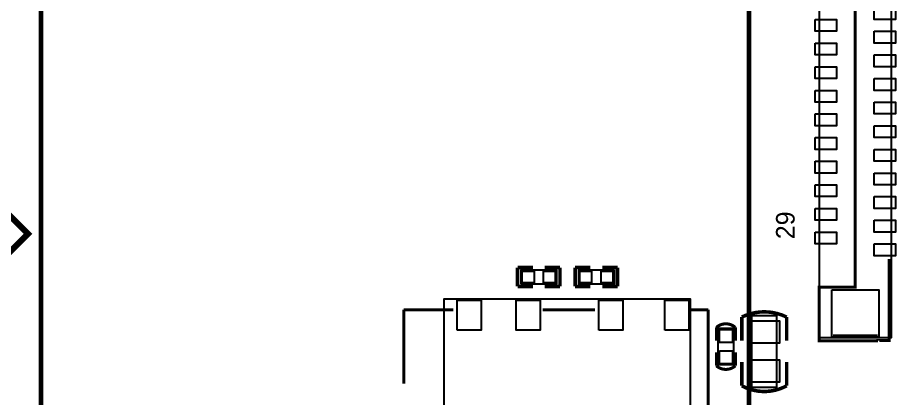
# Model space of a CAD drawing. Extents: x -22 to 154, y -114 to 23.
# Drawn here: x 93.4 to 130.6, y -63.11 to -46.98 of the extents above; entities that cross this region are included whole.
import ezdxf

# ---------------------------------------------------------------- set-up
doc = ezdxf.new("R2010")
doc.units = 0
doc.header["$MEASUREMENT"] = 0
for name, color, linetype in [('PG_ASSEMBLY_TOP', 111, 'CONTINUOUS'), ('PG_SILKSCREEN_TOP', 7, 'CONTINUOUS'), ('PIN_TOP', 3, 'CONTINUOUS')]:
    doc.layers.add(name, color=color, linetype=linetype)

msp = doc.modelspace()

# ---------------------------------------------------------------- linework, layer by layer
at = {"layer": 'PG_ASSEMBLY_TOP'}
for points in [[(23.132288, -56.137556), (58.487564, -91.492832), (93.84284, -56.137556), (58.487564, -20.78228)], [(127.371348, -39.08806), (130.42138, -39.08806), (130.42138, -60.537852), (127.371348, -60.537852)], [(114.735864, -58.266076), (114.735864, -57.666636), (116.234464, -57.666636), (116.234464, -58.266076)], [(118.672864, -57.666636), (118.672864, -58.266076), (117.174264, -58.266076), (117.174264, -57.666636)], [(121.8946, -72.06107), (111.47679, -72.06107), (111.47679, -58.889392), (121.8946, -58.889392)], [(124.510546, -59.59094), (125.560582, -59.59094), (125.560582, -62.640972), (124.510546, -62.640972)], [(123.084844, -60.138056), (123.735084, -60.138056), (123.735084, -61.687456), (123.084844, -61.687456)]]:
    msp.add_lwpolyline(points, close=True, dxfattribs=at)
at = {"layer": 'PG_SILKSCREEN_TOP'}
for points, const_width in [([(62.730126, -25.024842), (93.84284, -56.137556), (58.487564, -91.492832), (23.132288, -56.137556), (58.487564, -20.78228), (62.730126, -25.024842)], 0.254), ([(129.856484, -60.663074), (127.366268, -60.663074), (127.366268, -58.393076), (128.896364, -58.393076), (128.896364, -41.213024), (127.266446, -41.213024), (127.266446, -38.962838), (129.836418, -38.962838)], 0.127), ([(94.389194, -97.184972), (94.389194, -40.185086)], 0.199898), ([(124.389134, -40.185086), (124.389134, -97.184972)], 0.199898), ([(129.856484, -60.663074), (129.856484, -60.652914), (130.33629, -60.652914), (130.33629, -57.209944)], 0.127), ([(114.586004, -57.567576), (114.586004, -58.365136)], 0.14986), ([(115.236244, -57.567576), (114.586004, -57.567576)], 0.14986), ([(115.734084, -57.567576), (116.384324, -57.567576)], 0.14986), ([(116.384324, -57.567576), (116.384324, -58.365136)], 0.14986), ([(117.024404, -57.567576), (117.674644, -57.567576)], 0.14986), ([(117.024404, -58.365136), (117.024404, -57.567576)], 0.14986), ([(118.822724, -57.567576), (118.172484, -57.567576)], 0.14986), ([(118.822724, -58.365136), (118.822724, -57.567576)], 0.14986), ([(114.586004, -58.365136), (115.236244, -58.365136)], 0.14986), ([(116.384324, -58.365136), (115.734084, -58.365136)], 0.14986), ([(117.674644, -58.365136), (117.024404, -58.365136)], 0.14986), ([(118.172484, -58.365136), (118.822724, -58.365136)], 0.14986), ([(109.761782, -59.350402), (111.868458, -59.350402)], 0.127), ([(109.761782, -62.478666), (109.761782, -59.350402)], 0.127), ([(115.653058, -59.350402), (117.862858, -59.350402)], 0.127), ([(121.952258, -59.350402), (122.661934, -59.350402)], 0.127), ([(122.661934, -59.350402), (122.661934, -61.183266)], 0.127), ([(124.08535, -59.662568), (124.08535, -60.665868)], 0.150114), ([(123.008644, -60.099956), (123.008644, -60.663836)], 0.12954), ([(127.946404, -60.462922), (129.846324, -60.462922)], 0.127), ([(122.661934, -60.803282), (122.661934, -71.55053)], 0.127), ([(123.008644, -61.725556), (123.008644, -61.161676)], 0.12954), ([(125.985524, -62.573154), (125.985778, -61.566044)], 0.150114)]:
    msp.add_lwpolyline(points, dxfattribs=dict(at, const_width=const_width))
for points, const_width in [([(125.985778, -60.665868), (125.985778, -59.662568, 0.233197), (124.08535, -59.662568)], 0.150114), ([(123.811284, -60.663836), (123.811284, -60.099956, 0.378849), (123.008644, -60.099956)], 0.12954), ([(123.811284, -61.161676), (123.811284, -61.725556, -0.378849), (123.008644, -61.725556)], 0.12954), ([(124.08535, -61.566044), (124.085604, -62.573154, 0.252519), (125.985524, -62.573154)], 0.150114)]:
    msp.add_lwpolyline(points, format="xyb", dxfattribs=dict(at, const_width=const_width))
at = {"layer": 'PIN_TOP'}
for points in [[(129.696718, -46.562772), (130.595878, -46.562772), (130.595878, -47.063152), (129.696718, -47.063152)], [(127.19685, -47.062644), (128.09601, -47.062644), (128.09601, -47.563024), (127.19685, -47.563024)], [(129.696718, -47.56277), (130.595878, -47.56277), (130.595878, -48.06315), (129.696718, -48.06315)], [(127.19685, -48.062642), (128.09601, -48.062642), (128.09601, -48.563022), (127.19685, -48.563022)], [(129.696718, -48.562768), (130.595878, -48.562768), (130.595878, -49.063148), (129.696718, -49.063148)], [(127.19685, -49.06264), (128.09601, -49.06264), (128.09601, -49.56302), (127.19685, -49.56302)], [(129.696718, -49.562766), (130.595878, -49.562766), (130.595878, -50.063146), (129.696718, -50.063146)], [(127.19685, -50.062892), (128.09601, -50.062892), (128.09601, -50.563272), (127.19685, -50.563272)], [(129.696718, -50.562764), (130.595878, -50.562764), (130.595878, -51.063144), (129.696718, -51.063144)], [(127.19685, -51.06289), (128.09601, -51.06289), (128.09601, -51.56327), (127.19685, -51.56327)], [(129.696718, -51.562762), (130.595878, -51.562762), (130.595878, -52.063142), (129.696718, -52.063142)], [(127.19685, -52.062888), (128.09601, -52.062888), (128.09601, -52.563268), (127.19685, -52.563268)], [(129.696718, -52.56276), (130.595878, -52.56276), (130.595878, -53.06314), (129.696718, -53.06314)], [(127.19685, -53.062886), (128.09601, -53.062886), (128.09601, -53.563266), (127.19685, -53.563266)], [(129.696718, -53.562758), (130.595878, -53.562758), (130.595878, -54.063138), (129.696718, -54.063138)], [(127.19685, -54.062884), (128.09601, -54.062884), (128.09601, -54.563264), (127.19685, -54.563264)], [(129.696718, -54.562756), (130.595878, -54.562756), (130.595878, -55.063136), (129.696718, -55.063136)], [(127.19685, -55.062882), (128.09601, -55.062882), (128.09601, -55.563262), (127.19685, -55.563262)], [(129.696718, -55.562754), (130.595878, -55.562754), (130.595878, -56.063134), (129.696718, -56.063134)], [(127.19685, -56.06288), (128.09601, -56.06288), (128.09601, -56.56326), (127.19685, -56.56326)], [(129.696718, -56.562752), (130.595878, -56.562752), (130.595878, -57.063132), (129.696718, -57.063132)], [(114.785394, -58.216546), (114.785394, -57.716166), (115.285774, -57.716166), (115.285774, -58.216546)], [(115.684554, -58.216546), (115.684554, -57.716166), (116.184934, -57.716166), (116.184934, -58.216546)], [(117.724174, -57.716166), (117.724174, -58.216546), (117.223794, -58.216546), (117.223794, -57.716166)], [(118.623334, -57.716166), (118.623334, -58.216546), (118.122954, -58.216546), (118.122954, -57.716166)], [(127.896874, -58.513472), (129.895854, -58.513472), (129.895854, -60.512452), (127.896874, -60.512452)], [(112.027716, -60.210192), (112.027716, -58.940192), (113.043716, -58.940192), (113.043716, -60.210192)], [(115.543584, -58.940192), (115.543584, -60.210192), (114.527584, -60.210192), (114.527584, -58.940192)], [(118.027704, -60.210192), (118.027704, -58.940192), (119.043704, -58.940192), (119.043704, -60.210192)], [(120.8278, -60.210192), (120.8278, -58.940192), (121.8438, -58.940192), (121.8438, -60.210192)], [(124.385324, -59.815984), (125.685804, -59.815984), (125.685804, -60.765944), (124.385324, -60.765944)], [(123.134374, -60.187586), (123.685554, -60.187586), (123.685554, -60.738766), (123.134374, -60.738766)], [(123.134374, -61.086746), (123.685554, -61.086746), (123.685554, -61.637926), (123.134374, -61.637926)], [(124.385324, -61.465968), (125.685804, -61.465968), (125.685804, -62.415928), (124.385324, -62.415928)]]:
    msp.add_lwpolyline(points, close=True, dxfattribs=at)

# ---------------------------------------------------------------- texts
at = {"layer": 'PG_SILKSCREEN_TOP'}
msp.add_text('29', height=0.7874, rotation=90, dxfattribs=at).set_placement((126.322836, -56.3626))

doc.saveas('drawing.dxf')
